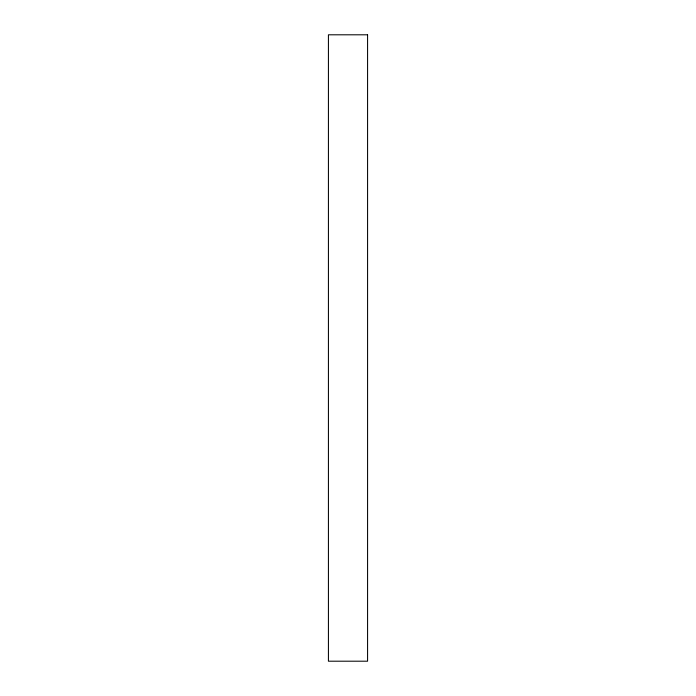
<?xml version="1.0" encoding="UTF-8"?>
<svg xmlns="http://www.w3.org/2000/svg" width="696" height="696" viewBox="0 0 696 696"><rect width="100%" height="100%" fill="white"/><g stroke="black" fill="none" stroke-linecap="round" stroke-linejoin="round"><path stroke-width="1.04" d="M367.575 34.8L328.425 34.8L328.425 661.2L367.575 661.2L367.575 34.8"/></g></svg>
